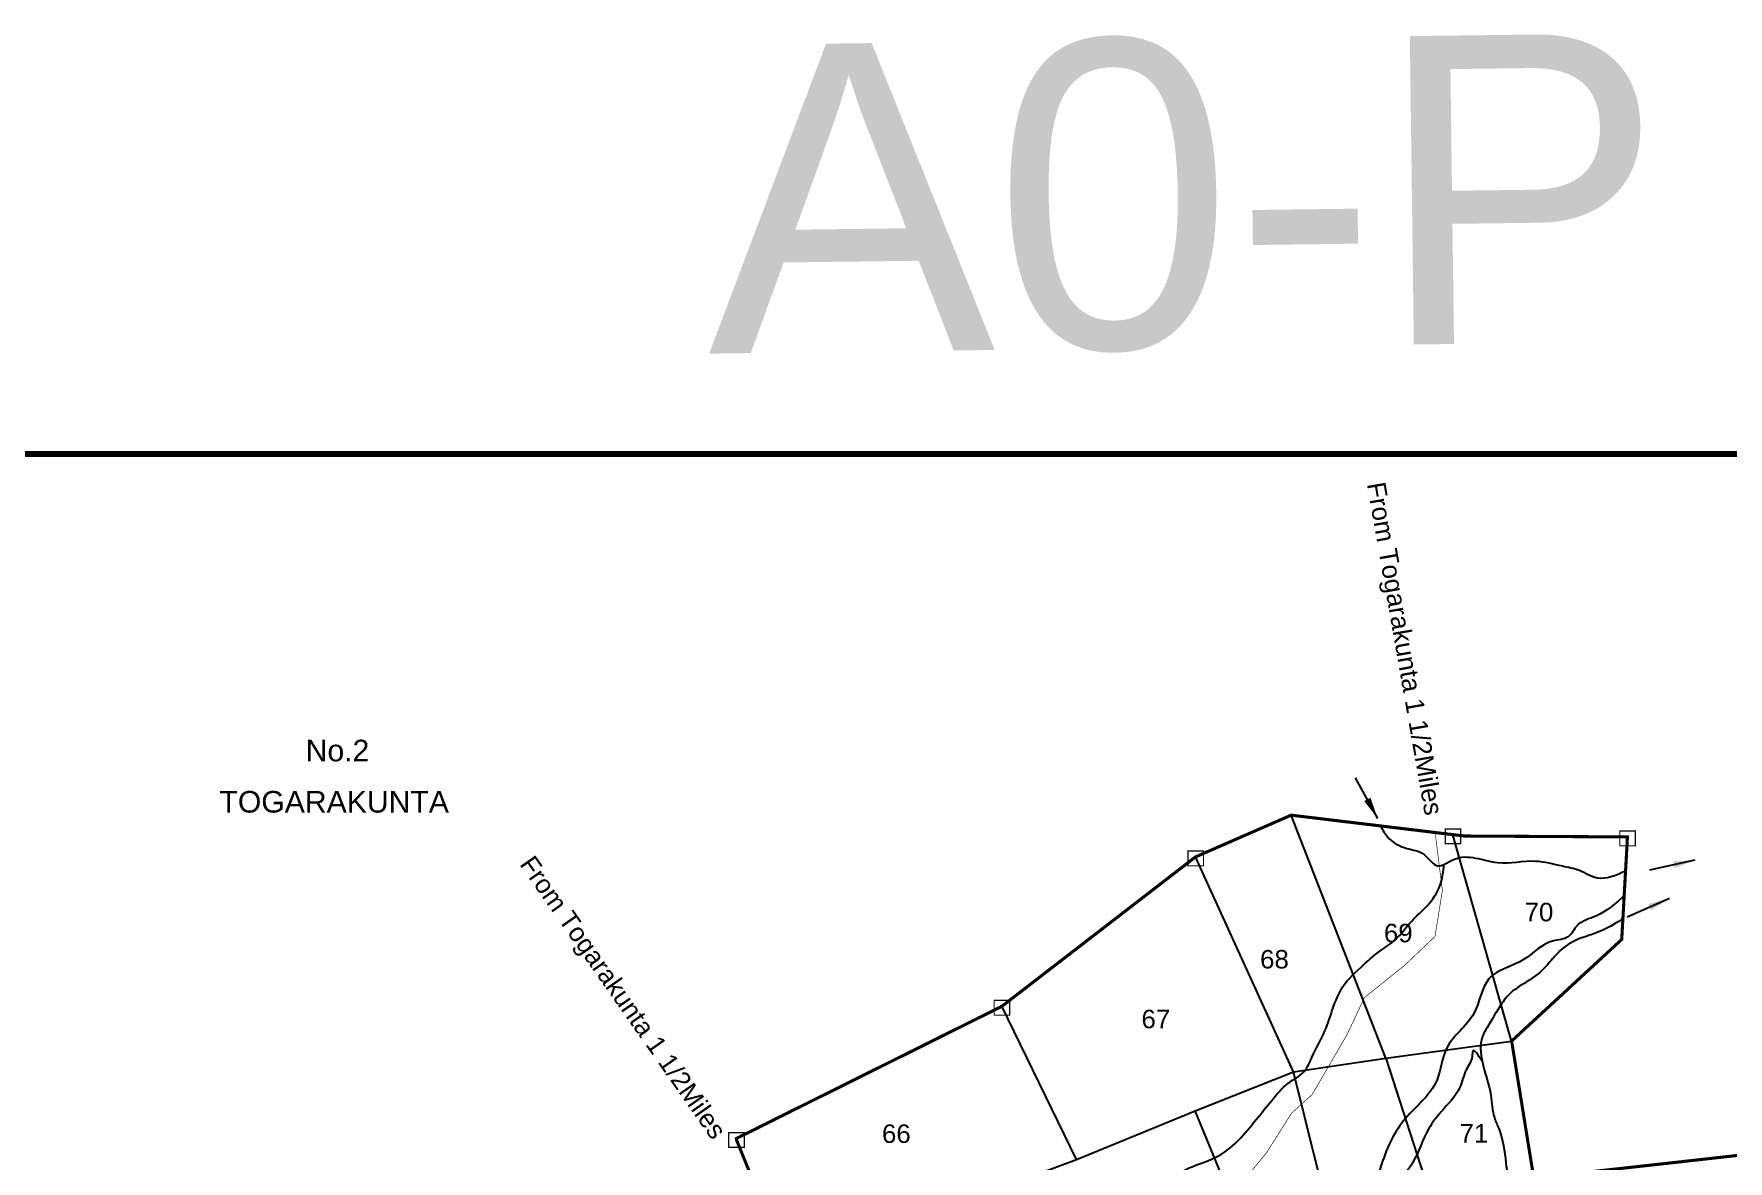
# Model space of a CAD drawing. Header units: feet. Extents: x 762418 to 770948, y 1592332 to 1602959.
# Drawn here: x 764764 to 767511, y 1601131 to 1602959 of the extents above; entities that cross this region are included whole.
import ezdxf
from ezdxf.enums import TextEntityAlignment as Align

# ---------------------------------------------------------------- set-up
doc = ezdxf.new("R2010")
doc.units = ezdxf.units.FT
doc.header["$LTSCALE"] = 15
doc.header["$MEASUREMENT"] = 0
doc.linetypes.add('ACAD_ISO02W100', pattern=[15, 12, -3])
doc.linetypes.add('HIDDEN2', pattern=[0.1875, 0.125, -0.0625])
for name, color, linetype in [('PAPER SIZE', 10, 'Continuous'), ('PLOT', 7, 'Continuous'), ('PLOT NO', 7, 'Continuous'), ('ROADS', 6, 'Continuous'), ('TANKS-STREAM', 4, 'Continuous'), ('VILLAGE BOUNDRY', 5, 'HIDDEN2'), ('VILLAGE STONES', 240, 'Continuous')]:
    doc.layers.add(name, color=color, linetype=linetype)
doc.styles.add('CANAL', font='Cambria.ttf')
doc.styles.get("Standard").update_dxf_attribs({"font": 'arial.ttf'})
doc.dimstyles.new('CRDS', dxfattribs={"dimtxt": 20, "dimasz": 35, "dimexe": 0.18, "dimexo": 0.0625, "dimgap": 0.09, "dimtad": 0, "dimtih": 1, "dimtoh": 1, "dimdec": 0, "dimzin": 2, "dimdsep": 46, "dimtxsty": 'CANAL', "dimcen": 0.09, "dimclrt": 256, "dimadec": 0, "dimazin": 0, "dimtfac": 1, "dimtdec": 0, "dimtofl": 0, "dimtmove": 0, "dimatfit": 3, "dimfxl": 1, "dimtfill": 2, "dimtfillclr": 5, "dimtolj": 1, "dimtzin": 0, "dimarcsym": 0})

msp = doc.modelspace()

# ---------------------------------------------------------------- linework, layer by layer
at = {"layer": 'PAPER SIZE', "color": 5, "const_width": 10}
msp.add_lwpolyline([(770731.4, 1592336.5), (762666.1, 1592336.5), (762666.1, 1602277.4), (770731.4, 1602277.4)], close=True, dxfattribs=at)
at = {"layer": 'PLOT'}
for points in [[(766806.4, 1601275.8), (766956.4, 1601297.8), (766802.7, 1601691.9)], [(766956.4, 1601297.8), (767160.2, 1601325.7), (767064.8, 1601660)], [(766454.6, 1601133.8), (766647.1, 1601212.6), (766806.4, 1601275.8), (766647.6, 1601624.2)], [(765959.4, 1600950.4), (766272.1, 1601065.7), (766454.6, 1601133.8), (766333.6, 1601382)], [(767067.9, 1600951.7), (766964.8, 1600823.8), (766866.7, 1601034), (766806.4, 1601275.8)], [(766956.4, 1601297.8), (767067.9, 1600951.7), (767196.1, 1601103.4)], [(766866.7, 1601034), (766764.3, 1600927.6), (766647.1, 1601212.6)]]:
    msp.add_lwpolyline(points, dxfattribs=at)
at = {"layer": 'ROADS', "linetype": 'HIDDEN2', "ltscale": 10, "const_width": 1}
msp.add_lwpolyline([(766320.5, 1600623.5), (766333.2, 1600673.4), (766378.2, 1600705.7), (766435.2, 1600780.1), (766483.7, 1600813.9), (766514.2, 1600832), (766535.3, 1600869.2), (766607.7, 1600925.4), (766663.3, 1601000.6), (766690, 1601054.7), (766764, 1601146.4), (766803.4, 1601208.9), (766836.5, 1601238.5), (766893.5, 1601336.5), (766921.6, 1601396.2), (766986.4, 1601448.2), (767035.9, 1601495.2), (767047.9, 1601569.7), (767035.9, 1601665.3)], dxfattribs=at)
at = {"layer": 'TANKS-STREAM'}
for points in [[(766948.6, 1601672.2), (766961.3, 1601654.2), (766990.1, 1601638.1), (767018.3, 1601628), (767040, 1601609.7), (767066.1, 1601620.1), (767137.5, 1601615), (767198.7, 1601617.5), (767242.4, 1601609.6), (767270, 1601602.6), (767299, 1601590.5), (767344.2, 1601601.4)], [(765821.3, 1600874.8), (765840.1, 1600873.1), (765849.1, 1600872.3), (765880.2, 1600876.4), (765910.4, 1600876.4), (765948.8, 1600878), (766006.9, 1600887.8), (766053.4, 1600896), (766081.2, 1600906.6), (766126.2, 1600918.8), (766158.9, 1600929.5), (766226.7, 1600942.5), (766265.9, 1600957.2), (766304.3, 1600959.7), (766341.9, 1600979.3), (766394.2, 1600998.8), (766432.4, 1600993.4), (766475.7, 1601002.4), (766514.1, 1600997.5), (766528.8, 1600997.5), (766542.7, 1601018.7), (766548.4, 1601048.1), (766552.5, 1601066.8), (766560.7, 1601075.8), (766610.5, 1601106), (766637.5, 1601119.9), (766684.9, 1601139.5), (766749.6, 1601202.9), (766775, 1601233.9), (766797, 1601256.7), (766824, 1601276.3), (766836.3, 1601299.2), (766857.5, 1601342.4), (766886.2, 1601413.1), (766920.6, 1601449.8), (766935.3, 1601462.9), (766971.2, 1601489.8), (766998.2, 1601520), (767023.5, 1601545.3), (767044, 1601577.2), (767050.5, 1601612.3)], [(767343.6, 1601562), (767296.7, 1601528.4), (767266.2, 1601512.6), (767251.9, 1601494.8), (767227.9, 1601488.2), (767179.5, 1601457.7), (767123.4, 1601426.6), (767098.8, 1601370.3), (767055, 1601314.8), (767038.7, 1601261.9), (766984.5, 1601195.9), (766948.3, 1601122.6), (766910.3, 1601035.6), (766854.9, 1600996.6), (766810.7, 1600935.2), (766761, 1600893.7), (766726.7, 1600841.6), (766708.8, 1600749.6), (766686.8, 1600664.5), (766665.6, 1600575.8), (766630.4, 1600547.8), (766598.6, 1600498.1), (766556.2, 1600470.4), (766518.7, 1600420.8), (766453.5, 1600380.1), (766410.3, 1600369.5), (766294.4, 1600350.5), (766188.4, 1600318.8), (766122.4, 1600258.5), (766072.6, 1600204.3), (765993.5, 1600150.6), (765948.7, 1600122.1), (765870.9, 1600103.2), (765767.4, 1600099.9), (765725, 1600099.9), (765680.2, 1600124.4), (765565.8, 1600099.1), (765540.6, 1600094.2), (765515.3, 1600094.2), (765497.4, 1600106.4), (765483.5, 1600117.8), (765460.7, 1600128.4), (765437, 1600147.9), (765395.5, 1600182.9), (765369.4, 1600213.1), (765318, 1600200.9), (765229.2, 1600206.6), (765118.8, 1600199.4), (765054.4, 1600205.1), (764981.9, 1600174.2), (764884.9, 1600166.9), (764721.6, 1600174.2), (764689.8, 1600174.2)], [(767342, 1601525.1), (767308.2, 1601505.3), (767286.1, 1601497.1), (767259.3, 1601486.7), (767232.5, 1601465.7), (767216.2, 1601447.1), (767188.2, 1601423.8), (767159, 1601404), (767142.7, 1601384.2), (767122.9, 1601351.6), (767112.4, 1601331.8), (767112.4, 1601293.4), (767126.4, 1601237.5), (767132.2, 1601201.5), (767139.2, 1601184), (767150.9, 1601128.1), (767155.6, 1601085.1), (767154.4, 1601052.5), (767145.1, 1601022.8), (767173.1, 1600986.7), (767187.1, 1600950.7), (767188.2, 1600922.7), (767194.1, 1600900.6), (767260.5, 1600893.6), (767280.3, 1600876.2), (767288.5, 1600862.2), (767296.6, 1600826.1), (767324.7, 1600775.4), (767322.4, 1600759.1), (767332.9, 1600706.7), (767330.5, 1600676.4), (767335.2, 1600615.9), (767335.2, 1600584.5), (767335.2, 1600548.4), (767328.2, 1600505.3), (767330.5, 1600480.9), (767371.4, 1600395.3), (767399.3, 1600355.7), (767420.3, 1600303.4), (767419.2, 1600262.6), (767390, 1600258), (767387.7, 1600239.3), (767376, 1600198.6), (767373.7, 1600186.8)], [(767112.8, 1601292.6), (767097.1, 1601309.3), (767096.1, 1601300.9), (767086.6, 1601279), (767076.2, 1601250.7), (767045.8, 1601211), (767025.9, 1601183.8), (766999.7, 1601128.4), (766978.8, 1601100.1), (766951.5, 1601064.6), (766934.7, 1601032.6), (766902.3, 1600973), (766878.2, 1600957.3), (766858.3, 1600933.3), (766824.8, 1600896.7), (766795.4, 1600856.9), (766749.4, 1600803.6), (766751.5, 1600765.9), (766717.8, 1600653.2), (766701.1, 1600597.7), (766687.4, 1600573.7)]]:
    msp.add_spline(points, degree=3, dxfattribs=at)
at = {"layer": 'VILLAGE BOUNDRY', "linetype": 'ACAD_ISO02W100', "ltscale": 0.1, "const_width": 5}
msp.add_lwpolyline([(764246.3, 1600219.5), (764846.6, 1600473.6), (765322.5, 1600709), (765384.7, 1600726.1), (765546, 1600835.2), (765645.8, 1600842), (765713.5, 1600821.3), (765959.4, 1600950.4), (765950.4, 1601049.3), (765903.6, 1601164.7), (765903.1, 1601167.7), (766333.6, 1601382), (766647.6, 1601624.2), (766802.7, 1601691.9), (767083.3, 1601658.1), (767348, 1601656.6), (767338.7, 1601490.4), (767160.2, 1601325.7), (767196.1, 1601103.4), (767783.1, 1601168.8)], dxfattribs=at)
msp.add_lwpolyline([(764246.3, 1600219.5), (764846.6, 1600473.6), (765322.5, 1600709), (765384.7, 1600726.1), (765546, 1600835.2), (765645.8, 1600842), (765713.5, 1600821.3), (765959.4, 1600950.4), (765950.4, 1601049.3), (765903.6, 1601164.7), (765903.1, 1601167.7), (766333.6, 1601382), (766647.6, 1601624.2), (766802.7, 1601691.9), (767083.3, 1601658.1), (767348, 1601656.6), (767338.7, 1601490.4), (767160.2, 1601325.7), (767196.1, 1601103.4), (767783.1, 1601168.8)], dxfattribs=at)
at = {"layer": 'VILLAGE STONES', "linetype": 'ACAD_ISO02W100', "const_width": 2}
for points in [[(767052.5, 1601669.5), (767077.7, 1601669.5), (767077.7, 1601645.6), (767052.5, 1601645.6)], [(767335.7, 1601666.1), (767360.9, 1601666.1), (767360.9, 1601642.2), (767335.7, 1601642.2)], [(766635.3, 1601633.7), (766660.5, 1601633.7), (766660.5, 1601609.8), (766635.3, 1601609.8)], [(766321.2, 1601391.5), (766346.4, 1601391.5), (766346.4, 1601367.6), (766321.2, 1601367.6)], [(765890.7, 1601177.1), (765915.9, 1601177.1), (765915.9, 1601153.3), (765890.7, 1601153.3)]]:
    msp.add_lwpolyline(points, close=True, dxfattribs=at)

# ---------------------------------------------------------------- texts
at = {"layer": 'PLOT NO', "linetype": 'ByBlock'}
for rotation, p in [(279.9283, (766925.4, 1602229)), (304.9559, (765550.6, 1601612.3))]:
    msp.add_text('From Togarakunta 1 1/2Miles', height=30, rotation=rotation, dxfattribs=at).set_placement(p)
at = {"layer": 'PLOT NO'}
for s, p in [('70', (767204.5, 1601534.8)), ('69', (766976.4, 1601500.8)), ('68', (766775.6, 1601458.3)), ('67', (766583.3, 1601361.4)), ('66', (766162.5, 1601175.5)), ('71', (767099, 1601176.1))]:
    msp.add_text(s, height=30, dxfattribs=at).set_placement(p, align=Align.MIDDLE_CENTER)
at = {"layer": 'VILLAGE STONES', "linetype": 'ByBlock', "transparency": 33554687}
for s, p in [('No.2', (765204.7, 1601779.2)), ('TOGARAKUNTA', (765064.9, 1601696.1))]:
    msp.add_text(s, height=35, dxfattribs=at).set_placement(p)
at = {"layer": 'VILLAGE STONES', "insert": (765851.1, 1602940.1), "char_height": 500, "width": 305.219, "attachment_point": 1, "rotation": 0.7405}
msp.add_mtext('A0-P', dxfattribs=at)

# ---------------------------------------------------------------- leaders
at = {"layer": 'VILLAGE BOUNDRY', "linetype": 'ByBlock'}
for points in [[(766943, 1601686.7), (766907, 1601752.5)], [(767457.2, 1601619), (767383.9, 1601602.9)], [(767416, 1601556.9), (767347.4, 1601526.6)]]:
    msp.add_leader(points, dimstyle='CRDS', override={"dimgap": 0.09, "dimtad": 0}, dxfattribs=at)

doc.saveas('drawing.dxf')
